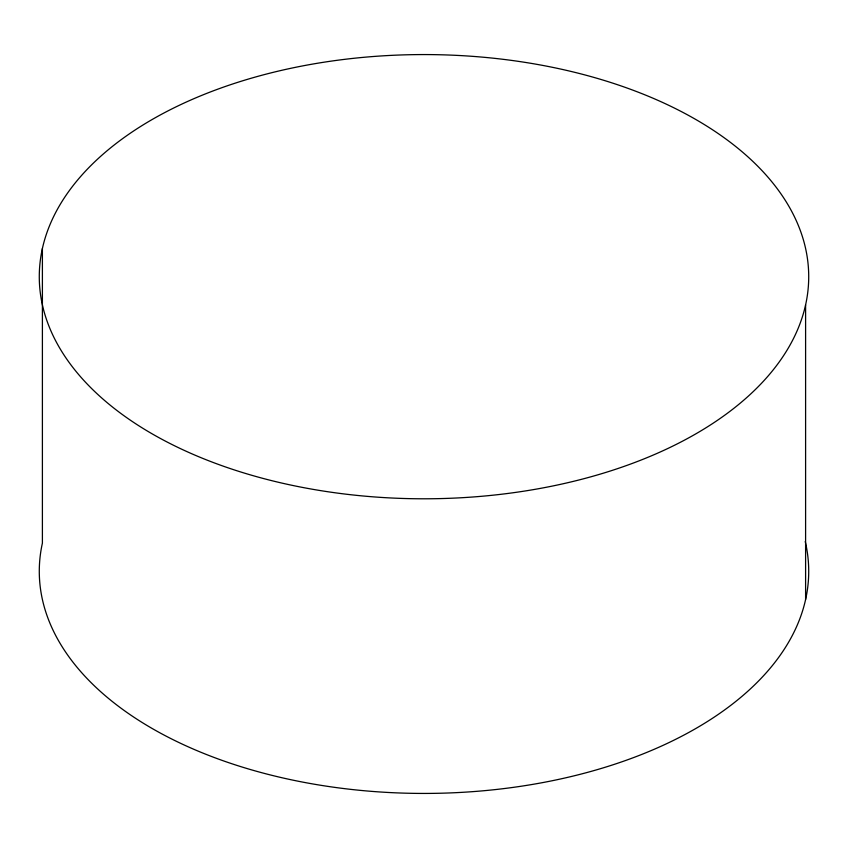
<?xml version="1.0" encoding="UTF-8"?>
<svg xmlns="http://www.w3.org/2000/svg" width="848" height="848" viewBox="0 0 848 848"><rect width="100%" height="100%" fill="white"/><g stroke="black" fill="none" stroke-linecap="round" stroke-linejoin="round"><path stroke-width="1.27" d="M805.6 304.877A384.716 222.112 0 0 1 190.906 453.383A384.716 222.112 0 0 1 275.494 71.783A384.716 222.112 0 0 1 805.6 304.877L805.6 599.515M42.4 248.485L42.4 543.123A384.716 222.112 0 0 0 425.389 793.431A384.716 222.112 0 0 0 805.24 541.533"/></g></svg>
